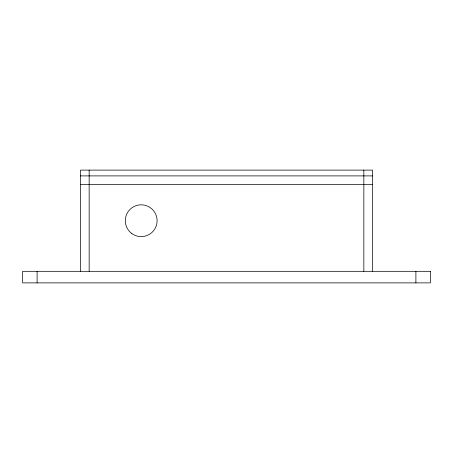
<?xml version="1.0" encoding="UTF-8"?>
<svg xmlns="http://www.w3.org/2000/svg" width="453" height="453" viewBox="0 0 453 453"><rect width="100%" height="100%" fill="white"/><g stroke="black" fill="none" stroke-linecap="round" stroke-linejoin="round"><path stroke-width="0.68" d="M80.481 175.9L372.519 175.9M80.481 184.575L372.519 184.575M415.894 271.319L415.894 282.882M372.519 271.319L372.519 170.118L80.481 170.118L80.481 271.319M363.844 170.118L363.844 271.319M89.156 170.118L89.156 271.319M37.106 271.319L37.106 282.882M430.35 271.319L22.65 271.319L22.65 282.882L430.35 282.882L430.35 271.319M131.41 233.25A15.906 15.906 0 0 0 156.948 222.927A15.906 15.906 0 0 0 135.243 205.973A15.906 15.906 0 0 0 131.41 233.25"/></g></svg>
